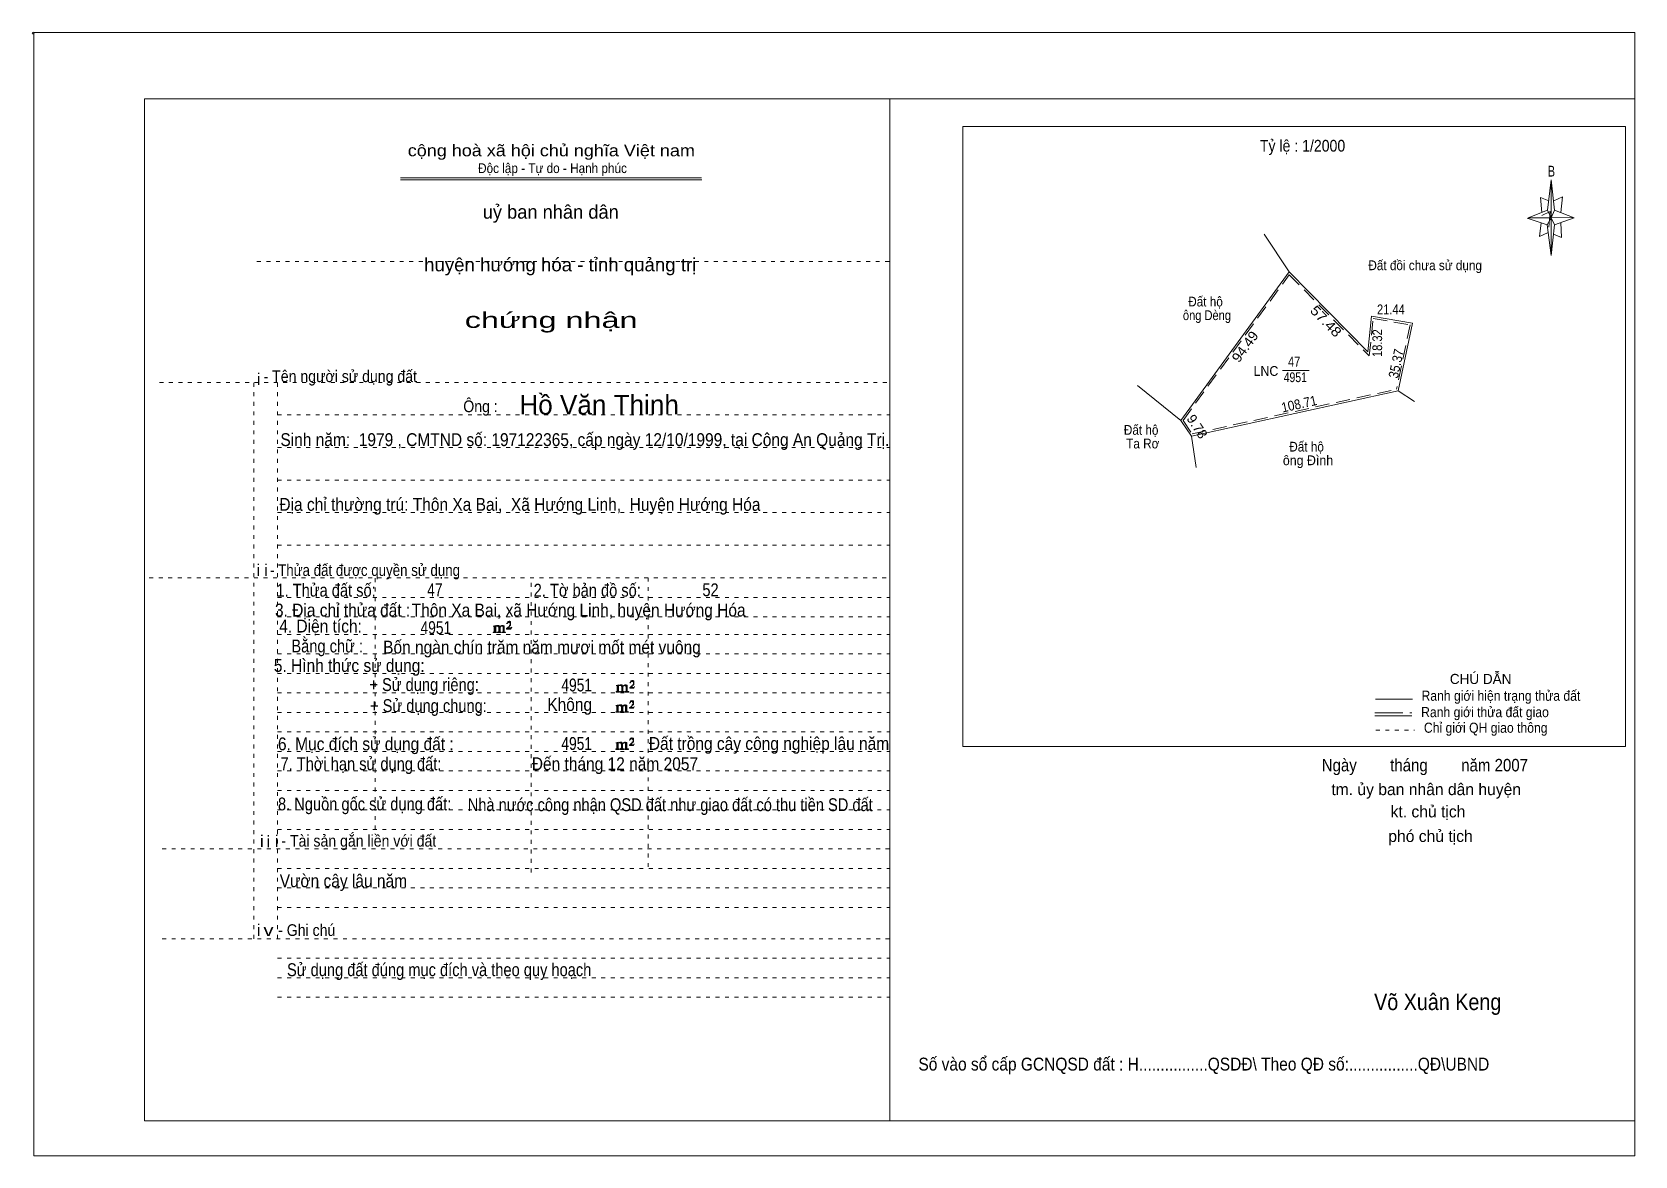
# Model space of a CAD drawing. Header units: centimetres. Extents: x -1.6 to 39.5, y -3.3 to 25.5.
import ezdxf
from ezdxf.enums import TextEntityAlignment as Align

# ---------------------------------------------------------------- set-up
doc = ezdxf.new("R2010")
doc.units = ezdxf.units.CM
doc.header["$LTSCALE"] = 0.12
for name, pattern in [('DOTTED', [1.5, 0.3, -1.2]), ('LONG_DASHED', [7.5, 6, -1.5]), ('MEDIUM_DASHED', [4.5, 3, -1.5])]:
    doc.linetypes.add(name, pattern=pattern)
for name, color, linetype, lineweight in [('1', 7, 'DOTTED', 13), ('10', 7, 'Continuous', 13), ('4', 7, 'Continuous', 13), ('5', 7, 'Continuous', 13), ('50', 7, 'Continuous', 13)]:
    doc.layers.add(name, color=color, linetype=linetype, lineweight=lineweight)

msp = doc.modelspace()

# ---------------------------------------------------------------- hatches: boundary and pattern name
at = {"layer": '50'}
for points in [[(10.27, 10.13), (10.27, 10.12), (10.27, 10.11), (10.25, 10.11), (10.24, 10.11), (10.24, 10.1), (10.33, 10.1), (10.33, 10.11), (10.32, 10.11), (10.31, 10.11), (10.31, 10.12), (10.31, 10.13), (10.31, 10.24), (10.31, 10.25), (10.32, 10.26), (10.34, 10.26), (10.35, 10.26), (10.36, 10.26), (10.37, 10.25), (10.39, 10.22), (10.39, 10.13), (10.37, 10.12), (10.37, 10.11), (10.36, 10.11), (10.35, 10.11), (10.35, 10.1), (10.44, 10.1), (10.44, 10.11), (10.43, 10.11), (10.42, 10.11), (10.42, 10.12), (10.42, 10.13), (10.42, 10.24), (10.44, 10.26), (10.45, 10.26), (10.46, 10.26), (10.49, 10.26), (10.49, 10.25), (10.5, 10.24), (10.5, 10.22), (10.5, 10.13), (10.5, 10.12), (10.49, 10.11), (10.49, 10.11), (10.47, 10.11), (10.47, 10.1), (10.56, 10.1), (10.56, 10.11), (10.55, 10.11), (10.54, 10.11), (10.53, 10.12), (10.53, 10.13), (10.53, 10.2), (10.53, 10.25), (10.53, 10.26), (10.52, 10.27), (10.5, 10.28), (10.47, 10.28), (10.46, 10.28), (10.44, 10.27), (10.41, 10.25), (10.41, 10.26), (10.4, 10.28), (10.39, 10.28), (10.37, 10.28), (10.35, 10.28), (10.34, 10.28), (10.32, 10.26), (10.31, 10.26), (10.31, 10.25), (10.31, 10.25), (10.31, 10.26), (10.31, 10.28), (10.24, 10.26), (10.24, 10.26), (10.25, 10.26), (10.27, 10.25), (10.27, 10.24), (10.27, 10.23)], [(10.69, 10.19), (10.72, 10.24), (10.72, 10.24), (10.71, 10.22), (10.69, 10.22), (10.68, 10.22), (10.63, 10.22), (10.66, 10.26), (10.67, 10.27), (10.69, 10.28), (10.69, 10.3), (10.69, 10.32), (10.69, 10.34), (10.69, 10.35), (10.69, 10.37), (10.68, 10.38), (10.67, 10.38), (10.66, 10.39), (10.65, 10.39), (10.63, 10.38), (10.63, 10.38), (10.62, 10.37), (10.61, 10.35), (10.59, 10.33), (10.61, 10.33), (10.61, 10.35), (10.62, 10.35), (10.63, 10.36), (10.65, 10.36), (10.66, 10.36), (10.67, 10.35), (10.68, 10.35), (10.68, 10.32), (10.68, 10.3), (10.66, 10.28), (10.66, 10.26), (10.65, 10.25), (10.59, 10.2), (10.59, 10.19)], [(13.42, 8.61), (13.42, 8.6), (13.42, 8.59), (13.41, 8.59), (13.4, 8.59), (13.4, 8.57), (13.48, 8.57), (13.48, 8.59), (13.47, 8.59), (13.46, 8.59), (13.46, 8.6), (13.46, 8.61), (13.46, 8.72), (13.46, 8.73), (13.47, 8.74), (13.5, 8.74), (13.51, 8.74), (13.52, 8.74), (13.53, 8.73), (13.54, 8.69), (13.54, 8.61), (13.53, 8.6), (13.53, 8.59), (13.52, 8.59), (13.51, 8.59), (13.51, 8.57), (13.6, 8.57), (13.6, 8.59), (13.58, 8.59), (13.57, 8.59), (13.57, 8.6), (13.57, 8.61), (13.57, 8.72), (13.6, 8.74), (13.61, 8.74), (13.62, 8.74), (13.64, 8.74), (13.64, 8.73), (13.65, 8.72), (13.65, 8.69), (13.65, 8.61), (13.65, 8.6), (13.64, 8.59), (13.64, 8.59), (13.63, 8.59), (13.63, 8.57), (13.72, 8.57), (13.72, 8.59), (13.7, 8.59), (13.69, 8.59), (13.68, 8.6), (13.68, 8.61), (13.68, 8.68), (13.68, 8.73), (13.68, 8.74), (13.67, 8.75), (13.65, 8.76), (13.63, 8.76), (13.62, 8.76), (13.6, 8.75), (13.56, 8.73), (13.56, 8.74), (13.55, 8.76), (13.54, 8.76), (13.53, 8.76), (13.51, 8.76), (13.5, 8.76), (13.47, 8.74), (13.46, 8.74), (13.46, 8.73), (13.46, 8.73), (13.46, 8.74), (13.46, 8.76), (13.4, 8.74), (13.4, 8.74), (13.41, 8.74), (13.42, 8.73), (13.42, 8.72), (13.42, 8.71)], [(13.85, 8.67), (13.87, 8.72), (13.87, 8.72), (13.86, 8.69), (13.85, 8.69), (13.84, 8.69), (13.78, 8.69), (13.82, 8.74), (13.83, 8.75), (13.85, 8.76), (13.85, 8.78), (13.85, 8.79), (13.85, 8.82), (13.85, 8.83), (13.85, 8.85), (13.84, 8.86), (13.83, 8.86), (13.82, 8.87), (13.8, 8.87), (13.78, 8.86), (13.78, 8.86), (13.77, 8.85), (13.76, 8.83), (13.75, 8.81), (13.76, 8.81), (13.76, 8.83), (13.77, 8.83), (13.78, 8.84), (13.8, 8.84), (13.82, 8.84), (13.83, 8.83), (13.84, 8.83), (13.84, 8.79), (13.84, 8.78), (13.82, 8.76), (13.82, 8.74), (13.8, 8.73), (13.75, 8.68), (13.75, 8.67)], [(13.41, 8.09), (13.41, 8.08), (13.41, 8.07), (13.4, 8.07), (13.39, 8.07), (13.39, 8.06), (13.48, 8.06), (13.48, 8.07), (13.47, 8.07), (13.45, 8.07), (13.45, 8.08), (13.45, 8.09), (13.45, 8.2), (13.45, 8.21), (13.47, 8.23), (13.49, 8.23), (13.5, 8.23), (13.51, 8.23), (13.52, 8.21), (13.53, 8.18), (13.53, 8.09), (13.52, 8.08), (13.52, 8.07), (13.51, 8.07), (13.5, 8.07), (13.5, 8.06), (13.59, 8.06), (13.59, 8.07), (13.58, 8.07), (13.57, 8.07), (13.57, 8.08), (13.57, 8.09), (13.57, 8.2), (13.59, 8.23), (13.6, 8.23), (13.61, 8.23), (13.63, 8.23), (13.63, 8.21), (13.64, 8.2), (13.64, 8.18), (13.64, 8.09), (13.64, 8.08), (13.63, 8.07), (13.63, 8.07), (13.62, 8.07), (13.62, 8.06), (13.71, 8.06), (13.71, 8.07), (13.7, 8.07), (13.69, 8.07), (13.67, 8.08), (13.67, 8.09), (13.67, 8.17), (13.67, 8.21), (13.67, 8.23), (13.66, 8.24), (13.64, 8.25), (13.62, 8.25), (13.61, 8.25), (13.59, 8.24), (13.55, 8.21), (13.55, 8.23), (13.54, 8.25), (13.53, 8.25), (13.52, 8.25), (13.5, 8.25), (13.49, 8.25), (13.47, 8.23), (13.45, 8.23), (13.45, 8.21), (13.45, 8.21), (13.45, 8.23), (13.45, 8.25), (13.39, 8.23), (13.39, 8.23), (13.4, 8.23), (13.41, 8.21), (13.41, 8.2), (13.41, 8.19)], [(13.84, 8.16), (13.86, 8.2), (13.86, 8.2), (13.85, 8.18), (13.84, 8.18), (13.83, 8.18), (13.77, 8.18), (13.81, 8.23), (13.82, 8.24), (13.84, 8.25), (13.84, 8.27), (13.84, 8.28), (13.84, 8.3), (13.84, 8.31), (13.84, 8.34), (13.83, 8.35), (13.82, 8.35), (13.81, 8.36), (13.8, 8.36), (13.77, 8.35), (13.77, 8.35), (13.76, 8.34), (13.75, 8.31), (13.74, 8.29), (13.75, 8.29), (13.75, 8.31), (13.76, 8.31), (13.77, 8.33), (13.8, 8.33), (13.81, 8.33), (13.82, 8.31), (13.83, 8.31), (13.83, 8.28), (13.83, 8.27), (13.81, 8.25), (13.81, 8.23), (13.8, 8.21), (13.74, 8.17), (13.74, 8.16)], [(13.84, 7.2), (13.86, 7.25), (13.86, 7.25), (13.85, 7.22), (13.84, 7.22), (13.83, 7.22), (13.77, 7.22), (13.81, 7.27), (13.82, 7.28), (13.84, 7.29), (13.84, 7.31), (13.84, 7.32), (13.84, 7.35), (13.84, 7.36), (13.84, 7.38), (13.83, 7.39), (13.82, 7.39), (13.81, 7.4), (13.79, 7.4), (13.77, 7.39), (13.77, 7.39), (13.76, 7.38), (13.75, 7.36), (13.74, 7.34), (13.75, 7.34), (13.75, 7.36), (13.76, 7.36), (13.77, 7.37), (13.79, 7.37), (13.81, 7.37), (13.82, 7.36), (13.83, 7.36), (13.83, 7.32), (13.83, 7.31), (13.81, 7.29), (13.81, 7.27), (13.79, 7.26), (13.74, 7.21), (13.74, 7.2)], [(13.41, 7.14), (13.41, 7.13), (13.41, 7.12), (13.4, 7.12), (13.39, 7.12), (13.39, 7.1), (13.47, 7.1), (13.47, 7.12), (13.46, 7.12), (13.45, 7.12), (13.45, 7.13), (13.45, 7.14), (13.45, 7.25), (13.45, 7.26), (13.46, 7.27), (13.49, 7.27), (13.5, 7.27), (13.51, 7.27), (13.52, 7.26), (13.53, 7.22), (13.53, 7.14), (13.52, 7.13), (13.52, 7.12), (13.51, 7.12), (13.5, 7.12), (13.5, 7.1), (13.59, 7.1), (13.59, 7.12), (13.57, 7.12), (13.56, 7.12), (13.56, 7.13), (13.56, 7.14), (13.56, 7.25), (13.59, 7.27), (13.6, 7.27), (13.61, 7.27), (13.63, 7.27), (13.63, 7.26), (13.64, 7.25), (13.64, 7.22), (13.64, 7.14), (13.64, 7.13), (13.63, 7.12), (13.63, 7.12), (13.62, 7.12), (13.62, 7.1), (13.71, 7.1), (13.71, 7.12), (13.69, 7.12), (13.68, 7.12), (13.67, 7.13), (13.67, 7.14), (13.67, 7.21), (13.67, 7.26), (13.67, 7.27), (13.66, 7.28), (13.64, 7.29), (13.62, 7.29), (13.61, 7.29), (13.59, 7.28), (13.55, 7.26), (13.55, 7.27), (13.54, 7.29), (13.53, 7.29), (13.52, 7.29), (13.5, 7.29), (13.49, 7.29), (13.46, 7.27), (13.45, 7.27), (13.45, 7.26), (13.45, 7.26), (13.45, 7.27), (13.45, 7.29), (13.39, 7.27), (13.39, 7.27), (13.4, 7.27), (13.41, 7.26), (13.41, 7.25), (13.41, 7.24)]]:
    msp.add_hatch(color=256, dxfattribs=at).paths.add_polyline_path(points)

# ---------------------------------------------------------------- linework, layer by layer
at = {"layer": '1', "linetype": 'Continuous'}
for p, q in [((1.31, -2.42), (1.31, 23.78)), ((1.31, 23.78), (39.51, 23.78)), ((20.41, -2.42), (20.41, 23.78)), ((39.51, -2.42), (39.51, 23.78)), ((7.87, 21.76), (15.58, 21.76)), ((7.87, 21.71), (15.59, 21.71)), ((37.26, 20.55), (36.75, 20.72)), ((1.31, -2.42), (39.51, -2.42))]:
    msp.add_line(p, q, dxfattribs=at)
at = {"layer": '1'}
for p, q in [((4.19, 19.61), (20.41, 19.61)), ((1.69, 16.51), (20.41, 16.51)), ((4.11, 2.25), (4.11, 16.51)), ((4.72, 2.25), (4.72, 16.51)), ((4.72, 15.68), (20.41, 15.68)), ((4.72, 14.84), (20.41, 14.84)), ((4.72, 14.01), (20.41, 14.01)), ((4.72, 13.18), (20.41, 13.18)), ((4.72, 12.34), (20.41, 12.34)), ((1.43, 11.5), (20.41, 11.5)), ((7.22, 5.05), (7.22, 11.5)), ((11.22, 3.95), (11.22, 11.5)), ((14.22, 4.09), (14.22, 11.5)), ((4.72, 11), (20.41, 11)), ((4.72, 10.5), (20.41, 10.5)), ((4.72, 10.05), (20.41, 10.05)), ((4.72, 9.55), (20.41, 9.55)), ((4.72, 9.05), (20.41, 9.05)), ((4.72, 8.55), (20.41, 8.55)), ((4.72, 8.05), (20.41, 8.05)), ((4.72, 7.55), (20.41, 7.55)), ((4.72, 7.05), (20.41, 7.05)), ((4.72, 6.55), (20.41, 6.55)), ((4.72, 6.05), (20.41, 6.05)), ((4.72, 5.55), (20.41, 5.55)), ((4.72, 5.05), (20.41, 5.05)), ((1.76, 4.55), (20.41, 4.55)), ((4.72, 4.05), (20.41, 4.05)), ((4.72, 3.55), (20.41, 3.55)), ((4.72, 3.05), (20.41, 3.05)), ((1.76, 2.25), (20.41, 2.25)), ((4.72, 1.75), (20.41, 1.75)), ((4.72, 1.25), (20.41, 1.25)), ((4.72, 0.75), (20.41, 0.75))]:
    msp.add_line(p, q, dxfattribs=at)
at = {"layer": '1', "linetype": 'Continuous'}
msp.add_lwpolyline([(-1.53, -3.32), (39.51, -3.32), (39.51, 25.48), (-1.53, 25.48)], close=True, dxfattribs=at)
msp.add_lwpolyline([(37.27, 20.35), (37.06, 20.25), (37.11, 20.6)], dxfattribs=at)
at = {"layer": '10'}
for p, q in [((30.01, 20.31), (30.65, 19.35)), ((27.87, 15.54), (30.65, 19.35)), ((30.48, 16.82), (31.16, 16.82)), ((26.76, 16.43), (27.87, 15.54)), ((28.14, 15.13), (33.44, 16.3)), ((33.44, 16.3), (33.86, 16.02))]:
    msp.add_line(p, q, dxfattribs=at)
at = {"layer": '10', "linetype": 'MEDIUM_DASHED'}
for p, q in [((27.93, 15.54), (30.65, 19.27)), ((28.16, 15.19), (33.4, 16.34)), ((27.93, 15.54), (28.16, 15.19))]:
    msp.add_line(p, q, dxfattribs=at)
at = {"layer": '10'}
for points in [[(30.65, 19.35), (32.66, 17.3), (32.76, 18.21), (33.81, 18.03), (33.44, 16.3)], [(27.87, 15.54), (28.14, 15.13), (28.26, 14.33)]]:
    msp.add_lwpolyline(points, dxfattribs=at)
at = {"layer": '10', "linetype": 'MEDIUM_DASHED'}
msp.add_lwpolyline([(30.65, 19.27), (32.7, 17.19), (32.8, 18.15), (33.75, 17.99), (33.4, 16.34)], dxfattribs=at)
at = {"layer": '4'}
for p, q in [((32.86, 8.39), (33.81, 8.39)), ((32.84, 7.96), (33.79, 7.96))]:
    msp.add_line(p, q, dxfattribs=at)
at = {"layer": '4', "linetype": 'LONG_DASHED'}
msp.add_line((32.84, 8.04), (33.79, 8.04), dxfattribs=at)
at = {"layer": '4', "linetype": 'DOTTED'}
msp.add_line((32.87, 7.6), (33.86, 7.6), dxfattribs=at)
at = {"layer": '4'}
msp.add_lwpolyline([(22.28, 23.07), (39.27, 23.07), (39.27, 7.18), (22.28, 7.18)], close=True, dxfattribs=at)
msp.add_circle((-1.55, 25.47), 0.025, dxfattribs=at)
at = {"layer": '5'}
for p, q in [((37.27, 20.93), (37.36, 21.71)), ((37.45, 20.55), (37.36, 19.77)), ((37.45, 20.93), (37.95, 20.73)), ((37.61, 20.61), (37.63, 20.23)), ((37.63, 20.23), (37.42, 20.31))]:
    msp.add_line(p, q, dxfattribs=at)
for points in [[(37.36, 21.71), (37.45, 20.93), (37.36, 20.73)], [(37.36, 20.73), (36.77, 20.73), (37.27, 20.93), (37.45, 20.55), (37.95, 20.73), (37.36, 20.75)], [(37.36, 20.73), (37.36, 19.77), (37.26, 20.55)]]:
    msp.add_lwpolyline(points, close=True, dxfattribs=at)
for points in [[(37.3, 21.17), (37.09, 21.25), (37.12, 20.87)], [(37.43, 21.17), (37.65, 21.27), (37.61, 20.87)], [(37.36, 20.73), (37.27, 20.93), (36.77, 20.73)], [(37.12, 20.79), (37.34, 20.89), (37.3, 20.49)], [(37.36, 20.73), (37.45, 20.55), (37.95, 20.73)]]:
    msp.add_lwpolyline(points, dxfattribs=at)
at = {"layer": '50'}
for points in [[(10.27, 10.13), (10.27, 10.12), (10.27, 10.11), (10.25, 10.11), (10.24, 10.11), (10.24, 10.1), (10.33, 10.1), (10.33, 10.11), (10.32, 10.11), (10.31, 10.11), (10.31, 10.12), (10.31, 10.13), (10.31, 10.24), (10.31, 10.25), (10.32, 10.26), (10.34, 10.26), (10.35, 10.26), (10.36, 10.26), (10.37, 10.25), (10.39, 10.22), (10.39, 10.13), (10.37, 10.12), (10.37, 10.11), (10.36, 10.11), (10.35, 10.11), (10.35, 10.1), (10.44, 10.1), (10.44, 10.11), (10.43, 10.11), (10.42, 10.11), (10.42, 10.12), (10.42, 10.13), (10.42, 10.24), (10.44, 10.26), (10.45, 10.26), (10.46, 10.26), (10.49, 10.26), (10.49, 10.25), (10.5, 10.24), (10.5, 10.22), (10.5, 10.13), (10.5, 10.12), (10.49, 10.11), (10.49, 10.11), (10.47, 10.11), (10.47, 10.1), (10.56, 10.1), (10.56, 10.11), (10.55, 10.11), (10.54, 10.11), (10.53, 10.12), (10.53, 10.13), (10.53, 10.2), (10.53, 10.25), (10.53, 10.26), (10.52, 10.27), (10.5, 10.28), (10.47, 10.28), (10.46, 10.28), (10.44, 10.27), (10.41, 10.25), (10.41, 10.26), (10.4, 10.28), (10.39, 10.28), (10.37, 10.28), (10.35, 10.28), (10.34, 10.28), (10.32, 10.26), (10.31, 10.26), (10.31, 10.25), (10.31, 10.25), (10.31, 10.26), (10.31, 10.28), (10.24, 10.26), (10.24, 10.26), (10.25, 10.26), (10.27, 10.25), (10.27, 10.24), (10.27, 10.23)], [(10.69, 10.19), (10.72, 10.24), (10.72, 10.24), (10.71, 10.22), (10.69, 10.22), (10.68, 10.22), (10.63, 10.22), (10.66, 10.26), (10.67, 10.27), (10.69, 10.28), (10.69, 10.3), (10.69, 10.32), (10.69, 10.34), (10.69, 10.35), (10.69, 10.37), (10.68, 10.38), (10.67, 10.38), (10.66, 10.39), (10.65, 10.39), (10.63, 10.38), (10.63, 10.38), (10.62, 10.37), (10.61, 10.35), (10.59, 10.33), (10.61, 10.33), (10.61, 10.35), (10.62, 10.35), (10.63, 10.36), (10.65, 10.36), (10.66, 10.36), (10.67, 10.35), (10.68, 10.35), (10.68, 10.32), (10.68, 10.3), (10.66, 10.28), (10.66, 10.26), (10.65, 10.25), (10.59, 10.2), (10.59, 10.19)], [(13.42, 8.61), (13.42, 8.6), (13.42, 8.59), (13.41, 8.59), (13.4, 8.59), (13.4, 8.57), (13.48, 8.57), (13.48, 8.59), (13.47, 8.59), (13.46, 8.59), (13.46, 8.6), (13.46, 8.61), (13.46, 8.72), (13.46, 8.73), (13.47, 8.74), (13.5, 8.74), (13.51, 8.74), (13.52, 8.74), (13.53, 8.73), (13.54, 8.69), (13.54, 8.61), (13.53, 8.6), (13.53, 8.59), (13.52, 8.59), (13.51, 8.59), (13.51, 8.57), (13.6, 8.57), (13.6, 8.59), (13.58, 8.59), (13.57, 8.59), (13.57, 8.6), (13.57, 8.61), (13.57, 8.72), (13.6, 8.74), (13.61, 8.74), (13.62, 8.74), (13.64, 8.74), (13.64, 8.73), (13.65, 8.72), (13.65, 8.69), (13.65, 8.61), (13.65, 8.6), (13.64, 8.59), (13.64, 8.59), (13.63, 8.59), (13.63, 8.57), (13.72, 8.57), (13.72, 8.59), (13.7, 8.59), (13.69, 8.59), (13.68, 8.6), (13.68, 8.61), (13.68, 8.68), (13.68, 8.73), (13.68, 8.74), (13.67, 8.75), (13.65, 8.76), (13.63, 8.76), (13.62, 8.76), (13.6, 8.75), (13.56, 8.73), (13.56, 8.74), (13.55, 8.76), (13.54, 8.76), (13.53, 8.76), (13.51, 8.76), (13.5, 8.76), (13.47, 8.74), (13.46, 8.74), (13.46, 8.73), (13.46, 8.73), (13.46, 8.74), (13.46, 8.76), (13.4, 8.74), (13.4, 8.74), (13.41, 8.74), (13.42, 8.73), (13.42, 8.72), (13.42, 8.71)], [(13.85, 8.67), (13.87, 8.72), (13.87, 8.72), (13.86, 8.69), (13.85, 8.69), (13.84, 8.69), (13.78, 8.69), (13.82, 8.74), (13.83, 8.75), (13.85, 8.76), (13.85, 8.78), (13.85, 8.79), (13.85, 8.82), (13.85, 8.83), (13.85, 8.85), (13.84, 8.86), (13.83, 8.86), (13.82, 8.87), (13.8, 8.87), (13.78, 8.86), (13.78, 8.86), (13.77, 8.85), (13.76, 8.83), (13.75, 8.81), (13.76, 8.81), (13.76, 8.83), (13.77, 8.83), (13.78, 8.84), (13.8, 8.84), (13.82, 8.84), (13.83, 8.83), (13.84, 8.83), (13.84, 8.79), (13.84, 8.78), (13.82, 8.76), (13.82, 8.74), (13.8, 8.73), (13.75, 8.68), (13.75, 8.67)], [(13.41, 8.09), (13.41, 8.08), (13.41, 8.07), (13.4, 8.07), (13.39, 8.07), (13.39, 8.06), (13.48, 8.06), (13.48, 8.07), (13.47, 8.07), (13.45, 8.07), (13.45, 8.08), (13.45, 8.09), (13.45, 8.2), (13.45, 8.21), (13.47, 8.23), (13.49, 8.23), (13.5, 8.23), (13.51, 8.23), (13.52, 8.21), (13.53, 8.18), (13.53, 8.09), (13.52, 8.08), (13.52, 8.07), (13.51, 8.07), (13.5, 8.07), (13.5, 8.06), (13.59, 8.06), (13.59, 8.07), (13.58, 8.07), (13.57, 8.07), (13.57, 8.08), (13.57, 8.09), (13.57, 8.2), (13.59, 8.23), (13.6, 8.23), (13.61, 8.23), (13.63, 8.23), (13.63, 8.21), (13.64, 8.2), (13.64, 8.18), (13.64, 8.09), (13.64, 8.08), (13.63, 8.07), (13.63, 8.07), (13.62, 8.07), (13.62, 8.06), (13.71, 8.06), (13.71, 8.07), (13.7, 8.07), (13.69, 8.07), (13.67, 8.08), (13.67, 8.09), (13.67, 8.17), (13.67, 8.21), (13.67, 8.23), (13.66, 8.24), (13.64, 8.25), (13.62, 8.25), (13.61, 8.25), (13.59, 8.24), (13.55, 8.21), (13.55, 8.23), (13.54, 8.25), (13.53, 8.25), (13.52, 8.25), (13.5, 8.25), (13.49, 8.25), (13.47, 8.23), (13.45, 8.23), (13.45, 8.21), (13.45, 8.21), (13.45, 8.23), (13.45, 8.25), (13.39, 8.23), (13.39, 8.23), (13.4, 8.23), (13.41, 8.21), (13.41, 8.2), (13.41, 8.19)], [(13.84, 8.16), (13.86, 8.2), (13.86, 8.2), (13.85, 8.18), (13.84, 8.18), (13.83, 8.18), (13.77, 8.18), (13.81, 8.23), (13.82, 8.24), (13.84, 8.25), (13.84, 8.27), (13.84, 8.28), (13.84, 8.3), (13.84, 8.31), (13.84, 8.34), (13.83, 8.35), (13.82, 8.35), (13.81, 8.36), (13.8, 8.36), (13.77, 8.35), (13.77, 8.35), (13.76, 8.34), (13.75, 8.31), (13.74, 8.29), (13.75, 8.29), (13.75, 8.31), (13.76, 8.31), (13.77, 8.33), (13.8, 8.33), (13.81, 8.33), (13.82, 8.31), (13.83, 8.31), (13.83, 8.28), (13.83, 8.27), (13.81, 8.25), (13.81, 8.23), (13.8, 8.21), (13.74, 8.17), (13.74, 8.16)], [(13.84, 7.2), (13.86, 7.25), (13.86, 7.25), (13.85, 7.22), (13.84, 7.22), (13.83, 7.22), (13.77, 7.22), (13.81, 7.27), (13.82, 7.28), (13.84, 7.29), (13.84, 7.31), (13.84, 7.32), (13.84, 7.35), (13.84, 7.36), (13.84, 7.38), (13.83, 7.39), (13.82, 7.39), (13.81, 7.4), (13.79, 7.4), (13.77, 7.39), (13.77, 7.39), (13.76, 7.38), (13.75, 7.36), (13.74, 7.34), (13.75, 7.34), (13.75, 7.36), (13.76, 7.36), (13.77, 7.37), (13.79, 7.37), (13.81, 7.37), (13.82, 7.36), (13.83, 7.36), (13.83, 7.32), (13.83, 7.31), (13.81, 7.29), (13.81, 7.27), (13.79, 7.26), (13.74, 7.21), (13.74, 7.2)], [(13.41, 7.14), (13.41, 7.13), (13.41, 7.12), (13.4, 7.12), (13.39, 7.12), (13.39, 7.1), (13.47, 7.1), (13.47, 7.12), (13.46, 7.12), (13.45, 7.12), (13.45, 7.13), (13.45, 7.14), (13.45, 7.25), (13.45, 7.26), (13.46, 7.27), (13.49, 7.27), (13.5, 7.27), (13.51, 7.27), (13.52, 7.26), (13.53, 7.22), (13.53, 7.14), (13.52, 7.13), (13.52, 7.12), (13.51, 7.12), (13.5, 7.12), (13.5, 7.1), (13.59, 7.1), (13.59, 7.12), (13.57, 7.12), (13.56, 7.12), (13.56, 7.13), (13.56, 7.14), (13.56, 7.25), (13.59, 7.27), (13.6, 7.27), (13.61, 7.27), (13.63, 7.27), (13.63, 7.26), (13.64, 7.25), (13.64, 7.22), (13.64, 7.14), (13.64, 7.13), (13.63, 7.12), (13.63, 7.12), (13.62, 7.12), (13.62, 7.1), (13.71, 7.1), (13.71, 7.12), (13.69, 7.12), (13.68, 7.12), (13.67, 7.13), (13.67, 7.14), (13.67, 7.21), (13.67, 7.26), (13.67, 7.27), (13.66, 7.28), (13.64, 7.29), (13.62, 7.29), (13.61, 7.29), (13.59, 7.28), (13.55, 7.26), (13.55, 7.27), (13.54, 7.29), (13.53, 7.29), (13.52, 7.29), (13.5, 7.29), (13.49, 7.29), (13.46, 7.27), (13.45, 7.27), (13.45, 7.26), (13.45, 7.26), (13.45, 7.27), (13.45, 7.29), (13.39, 7.27), (13.39, 7.27), (13.4, 7.27), (13.41, 7.26), (13.41, 7.25), (13.41, 7.24)]]:
    msp.add_lwpolyline(points, close=True, dxfattribs=at)

# ---------------------------------------------------------------- texts
at = {"layer": '1'}
for s, height, width, p in [('cộng hoà xã hội chủ nghĩa Việt nam', 0.3, 1.15, (11.735, 22.31)), ('Độc lập - Tự do - Hạnh phúc', 0.25, 0.9, (11.765, 21.88)), ('chứng nhận', 0.4, 1.55, (11.73, 17.91)), ('- Tên người sử dụng đất', 0.3, 0.9, (6.325, 16.52)), ('- Thửa đất được quyền sử dụng', 0.3, 0.85, (6.96, 11.55)), ('- Tài sản gắn liền với đất ', 0.3, 0.9, (6.85, 4.61)), ('v', 0.3, 1.3, (4.485, 2.32)), ('- Ghi chú', 0.3, 0.9, (5.465, 2.32))]:
    msp.add_text(s, height=height, dxfattribs=dict(at, width=width)).set_placement(p, align=Align.CENTER)
for s, height, p in [('uỷ ban nhân dân', 0.35, (11.72, 20.71)), ('i', 0.3, (4.235, 16.45)), ('i', 0.3, (4.225, 11.55)), ('i', 0.3, (4.425, 11.55)), ('i', 0.3, (4.315, 4.6)), ('i', 0.3, (4.485, 4.59)), ('i', 0.3, (4.695, 4.6)), ('i', 0.3, (4.235, 2.32))]:
    msp.add_text(s, height=height, dxfattribs=at).set_placement(p, align=Align.CENTER)
at = {"layer": '10'}
for s, height, width, p in [('Tỷ lệ : 1/2000', 0.3, 0.9, (30.99, 22.43)), ('Đất đồi chưa sử dụng ', 0.25, 0.9, (34.175, 19.39)), ('Đất hộ ', 0.25, 0.9, (28.545, 18.46)), ('21.44', 0.25, 0.85, (33.255, 18.26)), ('ông Dèng', 0.25, 0.85, (28.54, 18.11)), ('47', 0.25, 0.85, (30.775, 16.92)), ('4951', 0.25, 0.8, (30.805, 16.52)), ('Đất hộ ', 0.25, 0.9, (26.895, 15.17)), ('Ta Rơ', 0.25, 0.9, (26.895, 14.82)), ('Đất hộ ', 0.25, 0.9, (31.135, 14.74)), ('ông Đình', 0.25, 0.95, (31.13, 14.39)), ('Võ Xuân Keng', 0.42, 0.9, (34.455, 0.42))]:
    msp.add_text(s, height=height, dxfattribs=dict(at, width=width)).set_placement(p, align=Align.CENTER)
for s, rotation, width, p in [('57.48', 314.387, 1.15, (31.5, 17.992)), ('94.49', 53.872, 1.05, (29.617, 17.356)), ('18.32', 90, 0.85, (33.03, 17.52)), ('35.37', 77.972, 0.9, (33.511, 16.969)), ('108.71', 12.425, 0.9, (30.928, 15.839))]:
    msp.add_text(s, height=0.25, rotation=rotation, dxfattribs=dict(at, width=width)).set_placement(p, align=Align.CENTER)
at = {"layer": '10', "width": 0.95}
msp.add_text('LNC', height=0.25, dxfattribs=at).set_placement((30.37, 16.68), align=Align.RIGHT)
at = {"layer": '10'}
msp.add_text('Hồ Văn Thinh', height=0.5, dxfattribs=at).set_placement((12.96, 15.69), align=Align.CENTER)
msp.add_text('9.78', height=0.25, rotation=303.154, dxfattribs=at).set_placement((28.184, 15.313), align=Align.CENTER)
at = {"layer": '4'}
msp.add_text('CHÚ DẪN', height=0.2591, dxfattribs=at).set_placement((35.555, 8.78), align=Align.CENTER)
at = {"layer": '4', "width": 0.9}
for s, p in [('Ranh giới hiện trạng thửa đất', (36.075, 8.35)), ('Ranh giới thửa đất giao ', (35.71, 7.93)), ('Chỉ giới QH giao thông', (35.685, 7.53))]:
    msp.add_text(s, height=0.2591, dxfattribs=at).set_placement(p, align=Align.CENTER)
at = {"layer": '5', "width": 0.75}
msp.add_text('B', height=0.276, dxfattribs=at).set_placement((37.37, 21.79), align=Align.CENTER)
at = {"layer": '50'}
for s, height, width, p in [('  huyện hướng hóa - tỉnh quảng trị', 0.34, 1.05, (11.83, 19.36)), ('Ông :', 0.3, 0.9, (9.92, 15.75)), ('Sinh năm:  1979 , CMTND số: 197122365, cấp ngày 12/10/1999, tại Công An Quảng Trị.', 0.33, 0.9, (12.595, 14.88)), ('Địa chỉ thường trú: Thôn Xa Bai,  Xã Hướng Linh,  Huyện Hướng Hóa', 0.33, 0.9, (10.93, 13.22)), ('1. Thửa đất số:  ', 0.33, 0.85, (6.065, 11.02)), ('47', 0.33, 0.8, (8.75, 11.03)), ('2. Tờ bản đồ số:  ', 0.33, 0.85, (12.76, 11.02)), ('52', 0.33, 0.85, (15.815, 11.03)), ('3. Địa chỉ thửa đất : ', 0.33, 0.9, (6.44, 10.51)), ('Thôn Xa Bai, xã Hướng Linh, huyện Hướng Hóa', 0.33, 0.9, (12.435, 10.51)), ('4. Diện tích: ', 0.33, 0.9, (5.875, 10.1)), ('4951', 0.33, 0.8, (8.775, 10.06)), ('Bằng chữ :', 0.33, 0.85, (5.99, 9.59)), ('Bốn ngàn chín trăm năm mươi mốt mét vuông', 0.33, 0.9, (11.495, 9.56)), ('5. Hình thức sử dụng:', 0.33, 0.9, (6.555, 9.09)), ('+ Sử dụng riêng:', 0.33, 0.85, (8.475, 8.6)), ('4951', 0.33, 0.8, (12.385, 8.59)), ('+ Sử dụng chung:', 0.33, 0.85, (8.585, 8.06)), ('Không', 0.33, 0.9, (12.205, 8.09)), ('6. Mục đích sử dụng đất :', 0.33, 0.9, (6.98, 7.08)), ('4951', 0.33, 0.8, (12.385, 7.09)), ('Đất trồng cây công nghiệp lâu năm', 0.33, 0.9, (17.315, 7.09)), ('7. Thời hạn sử dụng đất:', 0.33, 0.85, (6.855, 6.57)), ('Đến tháng 12 năm 2057', 0.33, 0.9, (13.365, 6.57)), ('Ngày        tháng        năm 2007', 0.32, 0.9, (34.125, 6.54)), ('8. Nguồn gốc sử dụng đất:', 0.33, 0.85, (6.95, 5.54)), ('Nhà nước công nhận QSD đất như giao đất có thu tiền SD đất ', 0.33, 0.85, (14.835, 5.52)), ('Vườn cây lâu năm', 0.33, 0.9, (6.405, 3.57)), ('Sử dụng đất đúng mục đích và theo quy hoạch', 0.33, 0.85, (8.86, 1.29)), ('Số vào sổ cấp GCNQSD đất : H................QSDĐ\\ Theo QĐ số:................QĐ\\UBND', 0.33, 0.9, (28.46, -1.13))]:
    msp.add_text(s, height=height, dxfattribs=dict(at, width=width)).set_placement(p, align=Align.CENTER)
for s, p in [('tm. ủy ban nhân dân huyện ', (34.215, 5.93)), ('kt. chủ tịch', (34.205, 5.36)), ('phó chủ tịch', (34.27, 4.73))]:
    msp.add_text(s, height=0.3, dxfattribs=at).set_placement(p, align=Align.CENTER)

doc.saveas('drawing.dxf')
